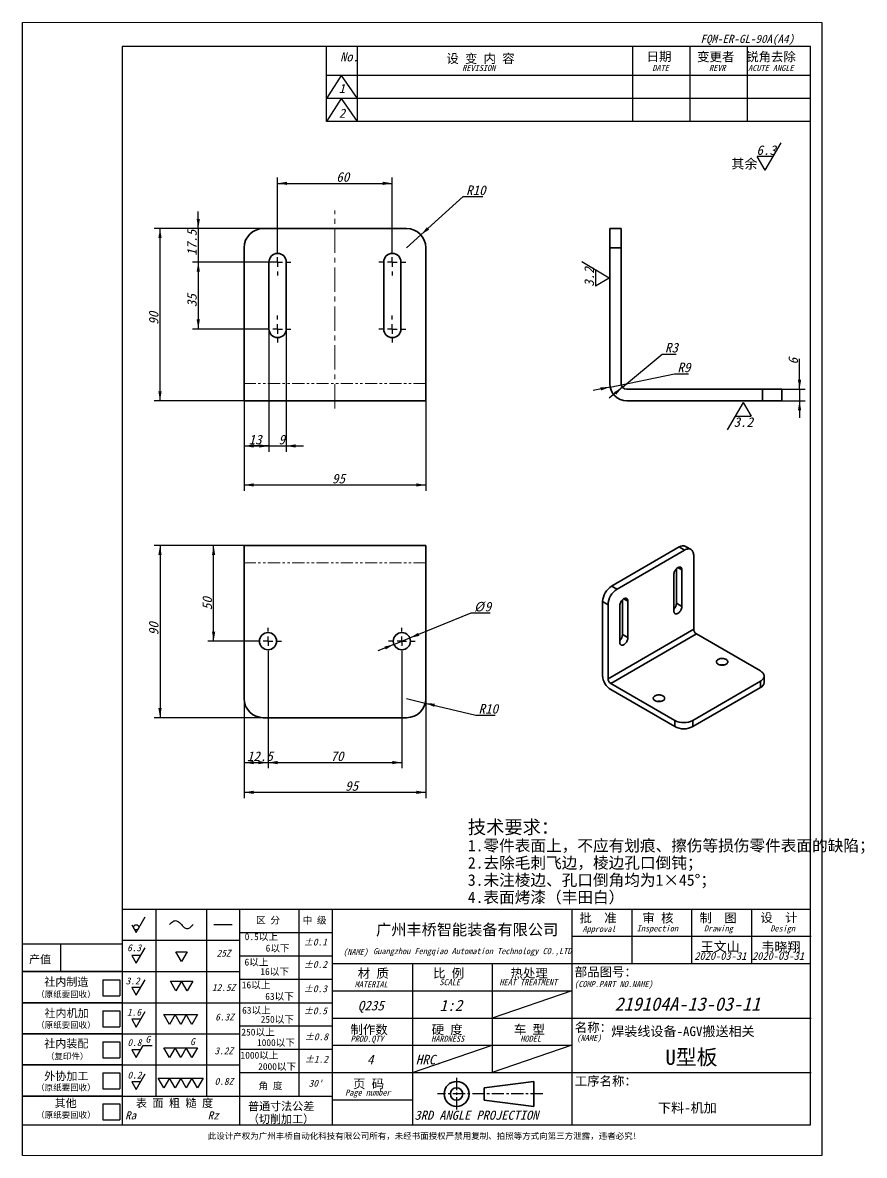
# Model space of a CAD drawing. Header units: millimetres. Extents: x -168473 to -148463, y 295526 to 306160.
# Drawn here: x -153195 to -152755, y 299175 to 299767 of the extents above; entities that cross this region are included whole.
import ezdxf

# ---------------------------------------------------------------- set-up
doc = ezdxf.new("R2010")
doc.units = ezdxf.units.MM
for name, pattern in [('CENTER', [10.16, 6.35, -1.27, 1.27, -1.27]), ('CENTERX2', [20.32, 12.7, -2.54, 2.54, -2.54]), ('PHANTOM', [12.7, 6.35, -1.27, 1.27, -1.27, 1.27, -1.27])]:
    doc.linetypes.add(name, pattern=pattern)
for name, color, linetype in [('SLD-0', 7, 'Continuous'), ('中心线层', 1, 'CENTERX2'), ('尺寸', 7, 'Continuous')]:
    doc.layers.add(name, color=color, linetype=linetype)
doc.layers.add('图框', color=7, linetype='Continuous', lineweight=20)
doc.layers.add('轮廓实线层', color=7, linetype='Continuous', lineweight=35)
doc.styles.add('SLDTEXTSTYLE0', font='')
doc.styles.add('SLDTEXTSTYLE1', font='')
doc.styles.add('SLDTEXTSTYLE2', font='')
doc.styles.add('SLDTEXTSTYLE3', font='')
doc.styles.get('SLDTEXTSTYLE0').set_extended_font_data('宋体')
doc.styles.get('SLDTEXTSTYLE1').set_extended_font_data('宋体', italic=True, bold=True)
doc.styles.get('SLDTEXTSTYLE2').set_extended_font_data('宋体')
doc.styles.get('SLDTEXTSTYLE3').set_extended_font_data('宋体', italic=True, bold=True)

msp = doc.modelspace()

# ---------------------------------------------------------------- linework, layer by layer
at = {"color": 7, "linetype": 'Continuous', "lineweight": 35}
for p, q in [((-152994.288, 299659.606), (-153069.288, 299659.606)), ((-152888.12, 299659.606), (-152882.12, 299659.606)), ((-152888.12, 299649.606), (-152888.12, 299659.606)), ((-152882.12, 299659.606), (-152882.12, 299649.606)), ((-153079.288, 299578.606), (-153079.288, 299649.606)), ((-152984.288, 299578.606), (-152984.288, 299649.606)), ((-152882.12, 299649.606), (-152888.12, 299649.606)), ((-152888.12, 299578.606), (-152888.12, 299649.606)), ((-152882.12, 299578.606), (-152882.12, 299649.606)), ((-153066.288, 299642.106), (-153066.288, 299607.106)), ((-153057.288, 299607.106), (-153057.288, 299642.106)), ((-153006.288, 299642.106), (-153006.288, 299607.106)), ((-152997.288, 299607.106), (-152997.288, 299642.106)), ((-153079.288, 299569.606), (-153079.288, 299578.606)), ((-152984.288, 299569.606), (-152984.288, 299578.606)), ((-152808.12, 299575.606), (-152879.12, 299575.606)), ((-152808.12, 299569.606), (-152808.12, 299575.606)), ((-152808.12, 299575.606), (-152798.12, 299575.606)), ((-152798.12, 299575.606), (-152798.12, 299569.606)), ((-152984.288, 299569.606), (-153079.288, 299569.606)), ((-152808.12, 299569.606), (-152879.12, 299569.606)), ((-152798.12, 299569.606), (-152808.12, 299569.606)), ((-152984.288, 299493.96), (-153079.288, 299493.96)), ((-153079.288, 299484.96), (-153079.288, 299493.96)), ((-152984.288, 299484.96), (-152984.288, 299493.96)), ((-152887.084, 299472.781), (-152851.729, 299493.191)), ((-152845.567, 299491.889), (-152848.396, 299493.521)), ((-152884.256, 299471.148), (-152848.9, 299491.559)), ((-152848.438, 299491.799), (-152848.9, 299491.559)), ((-152847.981, 299491.985), (-152848.438, 299491.799)), ((-152847.532, 299492.114), (-152847.981, 299491.985)), ((-152847.096, 299492.186), (-152847.532, 299492.114)), ((-152846.678, 299492.199), (-152847.096, 299492.186)), ((-152846.281, 299492.153), (-152846.678, 299492.199)), ((-152845.91, 299492.049), (-152846.281, 299492.153)), ((-152845.567, 299491.888), (-152845.91, 299492.049)), ((-152845.256, 299491.672), (-152845.567, 299491.888)), ((-152844.981, 299491.402), (-152845.256, 299491.672)), ((-152844.743, 299491.081), (-152844.981, 299491.402)), ((-152844.545, 299490.712), (-152844.743, 299491.081)), ((-152844.389, 299490.299), (-152844.545, 299490.712)), ((-152844.277, 299489.846), (-152844.389, 299490.299)), ((-152844.209, 299489.357), (-152844.277, 299489.846)), ((-152844.186, 299488.836), (-152844.209, 299489.357)), ((-152844.186, 299450.187), (-152844.186, 299488.836)), ((-153079.288, 299413.96), (-153079.288, 299484.96)), ((-152984.288, 299413.96), (-152984.288, 299484.96)), ((-152853.759, 299481.143), (-152853.991, 299480.76)), ((-152853.497, 299481.5), (-152853.759, 299481.143)), ((-152853.211, 299481.824), (-152853.497, 299481.5)), ((-152852.908, 299482.107), (-152853.211, 299481.824)), ((-152853.143, 299481.893), (-152853.143, 299463.796)), ((-152852.595, 299482.343), (-152852.908, 299482.107)), ((-152852.277, 299482.526), (-152852.595, 299482.343)), ((-152851.964, 299482.652), (-152852.277, 299482.526)), ((-152851.661, 299482.719), (-152851.964, 299482.652)), ((-152851.375, 299482.725), (-152851.661, 299482.719)), ((-152851.113, 299482.67), (-152851.375, 299482.725)), ((-152850.881, 299482.555), (-152851.113, 299482.67)), ((-152850.683, 299482.383), (-152850.881, 299482.555)), ((-152850.525, 299482.157), (-152850.683, 299482.383)), ((-152850.409, 299481.883), (-152850.525, 299482.157)), ((-152850.338, 299481.567), (-152850.409, 299481.883)), ((-152850.315, 299481.216), (-152850.338, 299481.567)), ((-152850.315, 299462.163), (-152850.315, 299481.216)), ((-152854.534, 299479.145), (-152854.557, 299478.767)), ((-152854.557, 299478.767), (-152854.557, 299459.714)), ((-152854.463, 299479.543), (-152854.534, 299479.145)), ((-152854.347, 299479.951), (-152854.463, 299479.543)), ((-152854.189, 299480.359), (-152854.347, 299479.951)), ((-152853.991, 299480.76), (-152854.189, 299480.359)), ((-152891.798, 299425.967), (-152891.798, 299464.616)), ((-152882.747, 299463.215), (-152882.818, 299462.817)), ((-152882.632, 299463.623), (-152882.747, 299463.215)), ((-152882.473, 299464.031), (-152882.632, 299463.623)), ((-152882.275, 299464.432), (-152882.473, 299464.031)), ((-152882.043, 299464.815), (-152882.275, 299464.432)), ((-152881.781, 299465.172), (-152882.043, 299464.815)), ((-152881.495, 299465.496), (-152881.781, 299465.172)), ((-152881.192, 299465.779), (-152881.495, 299465.496)), ((-152881.427, 299465.564), (-152881.427, 299447.468)), ((-152880.879, 299466.014), (-152881.192, 299465.779)), ((-152880.562, 299466.197), (-152880.879, 299466.014)), ((-152880.248, 299466.324), (-152880.562, 299466.197)), ((-152879.945, 299466.391), (-152880.248, 299466.324)), ((-152879.66, 299466.397), (-152879.945, 299466.391)), ((-152879.398, 299466.342), (-152879.66, 299466.397)), ((-152879.165, 299466.227), (-152879.398, 299466.342)), ((-152878.968, 299466.055), (-152879.165, 299466.227)), ((-152878.809, 299465.829), (-152878.968, 299466.055)), ((-152878.693, 299465.555), (-152878.809, 299465.829)), ((-152878.623, 299465.239), (-152878.693, 299465.555)), ((-152878.599, 299464.888), (-152878.623, 299465.239)), ((-152878.599, 299445.835), (-152878.599, 299464.888)), ((-152888.97, 299424.334), (-152888.97, 299462.983)), ((-152882.818, 299462.817), (-152882.842, 299462.438)), ((-152882.842, 299462.438), (-152882.842, 299443.386)), ((-152854.557, 299459.714), (-152854.534, 299459.363)), ((-152854.534, 299459.363), (-152854.463, 299459.046)), ((-152854.463, 299459.046), (-152854.347, 299458.772)), ((-152854.347, 299458.772), (-152854.189, 299458.547)), ((-152854.189, 299458.547), (-152853.991, 299458.375)), ((-152853.991, 299458.375), (-152853.759, 299458.26)), ((-152853.759, 299458.26), (-152853.497, 299458.205)), ((-152853.497, 299458.205), (-152853.211, 299458.211)), ((-152853.211, 299458.211), (-152852.908, 299458.278)), ((-152852.908, 299458.278), (-152852.595, 299458.404)), ((-152852.595, 299458.404), (-152852.277, 299458.587)), ((-152852.277, 299458.587), (-152851.964, 299458.823)), ((-152851.964, 299458.823), (-152851.661, 299459.106)), ((-152851.661, 299459.106), (-152851.375, 299459.43)), ((-152851.375, 299459.43), (-152851.113, 299459.787)), ((-152851.113, 299459.787), (-152850.881, 299460.17)), ((-152850.881, 299460.17), (-152850.683, 299460.571)), ((-152850.683, 299460.571), (-152850.525, 299460.979)), ((-152850.525, 299460.979), (-152850.409, 299461.387)), ((-152850.409, 299461.387), (-152850.338, 299461.784)), ((-152850.338, 299461.784), (-152850.315, 299462.163)), ((-152878.693, 299445.059), (-152878.623, 299445.456)), ((-152878.623, 299445.456), (-152878.599, 299445.835)), ((-152809.302, 299428.416), (-152842.772, 299447.737)), ((-152882.842, 299443.386), (-152882.818, 299443.034)), ((-152882.818, 299443.034), (-152882.747, 299442.718)), ((-152882.747, 299442.718), (-152882.632, 299442.444)), ((-152882.632, 299442.444), (-152882.473, 299442.219)), ((-152882.473, 299442.219), (-152882.275, 299442.047)), ((-152882.275, 299442.047), (-152882.043, 299441.932)), ((-152882.043, 299441.932), (-152881.781, 299441.877)), ((-152881.781, 299441.877), (-152881.495, 299441.883)), ((-152881.495, 299441.883), (-152881.192, 299441.95)), ((-152881.192, 299441.95), (-152880.879, 299442.076)), ((-152880.879, 299442.076), (-152880.562, 299442.259)), ((-152880.562, 299442.259), (-152880.248, 299442.495)), ((-152880.248, 299442.495), (-152879.945, 299442.778)), ((-152879.945, 299442.778), (-152879.66, 299443.101)), ((-152879.66, 299443.101), (-152879.398, 299443.459)), ((-152879.398, 299443.459), (-152879.165, 299443.842)), ((-152879.165, 299443.842), (-152878.968, 299444.242)), ((-152878.968, 299444.242), (-152878.809, 299444.651)), ((-152878.809, 299444.651), (-152878.693, 299445.059)), ((-152832.119, 299433.826), (-152832.253, 299433.585)), ((-152831.926, 299434.053), (-152832.119, 299433.826)), ((-152831.678, 299434.261), (-152831.926, 299434.053)), ((-152831.38, 299434.446), (-152831.678, 299434.261)), ((-152831.038, 299434.605), (-152831.38, 299434.446)), ((-152830.66, 299434.732), (-152831.038, 299434.605)), ((-152830.254, 299434.827), (-152830.66, 299434.732)), ((-152829.828, 299434.886), (-152830.254, 299434.827)), ((-152829.392, 299434.91), (-152829.828, 299434.886)), ((-152828.955, 299434.896), (-152829.392, 299434.91)), ((-152828.525, 299434.845), (-152828.955, 299434.896)), ((-152828.114, 299434.759), (-152828.525, 299434.845)), ((-152827.728, 299434.64), (-152828.114, 299434.759)), ((-152827.376, 299434.489), (-152827.728, 299434.64)), ((-152827.067, 299434.31), (-152827.376, 299434.489)), ((-152826.805, 299434.107), (-152827.067, 299434.31)), ((-152826.598, 299433.884), (-152826.805, 299434.107)), ((-152826.449, 299433.647), (-152826.598, 299433.884)), ((-152826.362, 299433.399), (-152826.449, 299433.647)), ((-152832.325, 299433.336), (-152832.333, 299433.083)), ((-152832.333, 299433.083), (-152832.277, 299432.832)), ((-152832.253, 299433.585), (-152832.325, 299433.336)), ((-152832.277, 299432.832), (-152832.158, 299432.589)), ((-152832.158, 299432.589), (-152831.98, 299432.358)), ((-152831.98, 299432.358), (-152831.745, 299432.145)), ((-152831.745, 299432.145), (-152831.459, 299431.953)), ((-152831.459, 299431.953), (-152831.127, 299431.788)), ((-152831.127, 299431.788), (-152830.757, 299431.652)), ((-152830.757, 299431.652), (-152830.358, 299431.549)), ((-152830.358, 299431.549), (-152829.936, 299431.481)), ((-152829.936, 299431.481), (-152829.501, 299431.449)), ((-152829.501, 299431.449), (-152829.064, 299431.453)), ((-152829.064, 299431.453), (-152828.632, 299431.495)), ((-152828.632, 299431.495), (-152828.214, 299431.572)), ((-152828.214, 299431.572), (-152827.821, 299431.683)), ((-152827.821, 299431.683), (-152827.461, 299431.827)), ((-152827.461, 299431.827), (-152827.14, 299431.999)), ((-152827.14, 299431.999), (-152826.866, 299432.196)), ((-152826.866, 299432.196), (-152826.645, 299432.414)), ((-152826.645, 299432.414), (-152826.481, 299432.649)), ((-152826.481, 299432.649), (-152826.378, 299432.895)), ((-152826.378, 299432.895), (-152826.338, 299433.146)), ((-152826.338, 299433.146), (-152826.362, 299433.399)), ((-152808.863, 299428.136), (-152809.302, 299428.416)), ((-152808.473, 299427.832), (-152808.863, 299428.136)), ((-152808.137, 299427.508), (-152808.473, 299427.832)), ((-152854.086, 299402.563), (-152887.556, 299421.884)), ((-152844.658, 299402.563), (-152809.302, 299422.973)), ((-152809.302, 299422.973), (-152808.863, 299423.253)), ((-152808.863, 299423.253), (-152808.473, 299423.556)), ((-152808.473, 299423.556), (-152808.137, 299423.88)), ((-152807.857, 299427.167), (-152808.137, 299427.508)), ((-152808.137, 299423.88), (-152807.857, 299424.221)), ((-152807.637, 299426.811), (-152807.857, 299427.167)), ((-152807.857, 299424.221), (-152807.637, 299424.577)), ((-152807.478, 299426.445), (-152807.637, 299426.811)), ((-152807.637, 299424.577), (-152807.478, 299424.943)), ((-152807.382, 299426.071), (-152807.478, 299426.445)), ((-152807.478, 299424.943), (-152807.382, 299425.317)), ((-152807.35, 299425.694), (-152807.382, 299426.071)), ((-152807.382, 299425.317), (-152807.35, 299425.694)), ((-152807.35, 299422.428), (-152807.35, 299425.694)), ((-152854.086, 299399.297), (-152887.556, 299418.618)), ((-152862.39, 299415.86), (-152862.826, 299415.837)), ((-152861.953, 299415.846), (-152862.39, 299415.86)), ((-152861.524, 299415.796), (-152861.953, 299415.846)), ((-152844.658, 299399.297), (-152809.302, 299419.707)), ((-152865.323, 299414.286), (-152865.331, 299414.034)), ((-152865.331, 299414.034), (-152865.275, 299413.783)), ((-152865.251, 299414.536), (-152865.323, 299414.286)), ((-152865.275, 299413.783), (-152865.157, 299413.539)), ((-152865.118, 299414.777), (-152865.251, 299414.536)), ((-152865.157, 299413.539), (-152864.978, 299413.309)), ((-152864.924, 299415.003), (-152865.118, 299414.777)), ((-152864.978, 299413.309), (-152864.743, 299413.095)), ((-152864.676, 299415.212), (-152864.924, 299415.003)), ((-152864.743, 299413.095), (-152864.457, 299412.904)), ((-152864.378, 299415.397), (-152864.676, 299415.212)), ((-152864.457, 299412.904), (-152864.125, 299412.739)), ((-152864.036, 299415.555), (-152864.378, 299415.397)), ((-152864.125, 299412.739), (-152863.756, 299412.603)), ((-152863.658, 299415.683), (-152864.036, 299415.555)), ((-152863.756, 299412.603), (-152863.356, 299412.5)), ((-152863.252, 299415.777), (-152863.658, 299415.683)), ((-152863.356, 299412.5), (-152862.934, 299412.431)), ((-152862.826, 299415.837), (-152863.252, 299415.777)), ((-152862.934, 299412.431), (-152862.5, 299412.399)), ((-152862.5, 299412.399), (-152862.062, 299412.404)), ((-152862.062, 299412.404), (-152861.63, 299412.445)), ((-152861.63, 299412.445), (-152861.213, 299412.522)), ((-152861.112, 299415.71), (-152861.524, 299415.796)), ((-152861.213, 299412.522), (-152860.82, 299412.634)), ((-152860.726, 299415.59), (-152861.112, 299415.71)), ((-152860.82, 299412.634), (-152860.459, 299412.777)), ((-152860.375, 299415.439), (-152860.726, 299415.59)), ((-152860.459, 299412.777), (-152860.138, 299412.949)), ((-152860.065, 299415.26), (-152860.375, 299415.439)), ((-152860.138, 299412.949), (-152859.864, 299413.147)), ((-152859.804, 299415.057), (-152860.065, 299415.26)), ((-152859.864, 299413.147), (-152859.643, 299413.365)), ((-152859.596, 299414.835), (-152859.804, 299415.057)), ((-152859.643, 299413.365), (-152859.479, 299413.599)), ((-152859.447, 299414.597), (-152859.596, 299414.835)), ((-152859.479, 299413.599), (-152859.376, 299413.845)), ((-152859.36, 299414.349), (-152859.447, 299414.597)), ((-152859.376, 299413.845), (-152859.336, 299414.097)), ((-152859.336, 299414.097), (-152859.36, 299414.349)), ((-152994.288, 299403.96), (-153069.288, 299403.96))]:
    msp.add_line(p, q, dxfattribs=at)
at = {"color": 8, "linetype": 'PHANTOM', "lineweight": 18}
for p, q in [((-152984.288, 299578.606), (-153079.288, 299578.606)), ((-152984.288, 299484.96), (-153079.288, 299484.96))]:
    msp.add_line(p, q, dxfattribs=at)
at = {"color": 8, "linetype": 'Continuous', "lineweight": 35}
for p, q in [((-152848.9, 299491.559), (-152851.729, 299493.191)), ((-152852.436, 299482.441), (-152850.315, 299481.216)), ((-152887.084, 299472.781), (-152884.256, 299471.148)), ((-152888.97, 299462.983), (-152891.798, 299464.616)), ((-152880.721, 299466.113), (-152878.599, 299464.888)), ((-152853.143, 299463.796), (-152850.315, 299462.163)), ((-152888.97, 299424.334), (-152844.186, 299450.187)), ((-152887.556, 299421.884), (-152842.772, 299447.737)), ((-152881.427, 299447.468), (-152878.599, 299445.835)), ((-152809.302, 299419.707), (-152809.302, 299422.973)), ((-152854.086, 299399.297), (-152854.086, 299402.563)), ((-152844.658, 299402.563), (-152844.658, 299399.297))]:
    msp.add_line(p, q, dxfattribs=at)
at = {"color": 7, "linetype": 'Continuous', "lineweight": 35}
for centre in [(-153066.788, 299443.96), (-152996.788, 299443.96)]:
    msp.add_circle(centre, 4.5, dxfattribs=at)
for centre, radius, start, end in [((-153069.288, 299649.606), 10, 90, 180), ((-152994.288, 299649.606), 10, 0, 90), ((-153061.788, 299642.106), 4.5, 0, 180), ((-153001.788, 299642.106), 4.5, 0, 180), ((-153061.788, 299607.106), 4.5, 180, 0), ((-153001.788, 299607.106), 4.5, 180, 0), ((-152879.12, 299578.606), 9, 180, 270), ((-152879.12, 299578.606), 3, 180, 270), ((-152849.776, 299490.466), 3.353, 65.692776, 125.617889), ((-152881.564, 299464.15), 10.245, 122.605422, 177.394553), ((-152878.735, 299462.518), 10.245, 122.605422, 177.394553), ((-152857.844, 299464.04), 4.707, 314.283574, 357.031207), ((-152886.128, 299447.712), 4.707, 314.28359, 357.031211), ((-152841.116, 299450.326), 3.074, 182.605383, 237.394699), ((-152829.337, 299426.595), 5.05, 78.593274, 101.406755), ((-152882.611, 299426.372), 9.196, 182.524326, 237.475675), ((-152885.899, 299424.474), 3.074, 182.605383, 237.394699), ((-152810.686, 299422.761), 3.353, 294.374636, 354.305208), ((-153069.288, 299413.96), 10, 180, 270), ((-152994.288, 299413.96), 10, 270, 0), ((-152862.335, 299407.545), 5.05, 78.593216, 101.406784), ((-152849.372, 299411.661), 10.247, 242.609652, 297.390348), ((-152849.372, 299408.395), 10.247, 242.609652, 297.390348)]:
    msp.add_arc(centre, radius, start, end, dxfattribs=at)
at = {"layer": 'SLD-0'}
for p, q in [((-153195.128, 299175.23), (-153195.128, 299767.23)), ((-152777.128, 299767.23), (-152777.137, 299175.23)), ((-153036.161, 299715.615), (-153036.161, 299754.726)), ((-153020.161, 299754.726), (-153020.161, 299715.615)), ((-152876.161, 299754.726), (-152876.161, 299715.615)), ((-152846.161, 299754.726), (-152846.161, 299715.615)), ((-152816.161, 299754.726), (-152816.161, 299715.615)), ((-152783.137, 299739.615), (-153036.161, 299739.615)), ((-153028.48, 299739.615), (-153036.161, 299727.615)), ((-153028.48, 299739.615), (-153020.161, 299727.615)), ((-152783.137, 299727.615), (-153036.161, 299727.615)), ((-153028.48, 299727.615), (-153036.161, 299715.615)), ((-153028.48, 299727.615), (-153020.161, 299715.615)), ((-152783.137, 299715.615), (-153036.161, 299715.615)), ((-153061.788, 299649.106), (-153061.788, 299686.244)), ((-153061.788, 299683.244), (-153001.788, 299683.244)), ((-153001.788, 299649.106), (-153001.788, 299686.244)), ((-152986.862, 299656.303), (-152964.672, 299676.312)), ((-152964.672, 299676.312), (-152954.443, 299676.312)), ((-153103.273, 299659.606), (-153103.273, 299668.606)), ((-153069.288, 299659.606), (-153126.288, 299659.606)), ((-153123.288, 299569.606), (-153123.288, 299659.606)), ((-153069.288, 299659.606), (-153106.273, 299659.606)), ((-153103.273, 299659.606), (-153103.273, 299642.106)), ((-152994.288, 299649.606), (-152986.862, 299656.303)), ((-153061.788, 299642.106), (-153106.273, 299642.106)), ((-153066.288, 299642.106), (-153106.273, 299642.106)), ((-153103.273, 299642.106), (-153103.273, 299633.106)), ((-153103.273, 299642.106), (-153103.273, 299607.106)), ((-153066.288, 299607.106), (-153106.273, 299607.106)), ((-153066.288, 299607.106), (-153066.288, 299542.997)), ((-153066.288, 299607.106), (-153066.288, 299542.997)), ((-153057.288, 299607.106), (-153057.288, 299542.997)), ((-152881.42, 299576.68), (-152860.69, 299594.035)), ((-152860.69, 299594.035), (-152853.371, 299594.035)), ((-152788.819, 299575.606), (-152788.819, 299591.516)), ((-152887.938, 299576.804), (-152854.15, 299583.709)), ((-152854.15, 299583.709), (-152846.831, 299583.709)), ((-152887.938, 299576.804), (-152896.755, 299575.001)), ((-152881.42, 299576.68), (-152888.321, 299570.903)), ((-152798.12, 299575.606), (-152785.819, 299575.606)), ((-152788.819, 299575.606), (-152788.819, 299569.606)), ((-153079.288, 299569.606), (-153126.288, 299569.606)), ((-153079.288, 299569.606), (-153079.288, 299542.997)), ((-153079.288, 299569.606), (-153079.288, 299522.606)), ((-152984.288, 299569.606), (-152984.288, 299522.606)), ((-152798.12, 299569.606), (-152785.819, 299569.606)), ((-152788.819, 299569.606), (-152788.819, 299560.606)), ((-153079.288, 299545.997), (-153066.288, 299545.997)), ((-153066.288, 299545.997), (-153075.288, 299545.997)), ((-153066.288, 299545.997), (-153057.288, 299545.997)), ((-153057.288, 299545.997), (-153048.288, 299545.997)), ((-153079.288, 299525.606), (-152984.288, 299525.606)), ((-153079.288, 299493.96), (-153126.288, 299493.96)), ((-153123.288, 299493.96), (-153123.288, 299403.96)), ((-153079.288, 299493.96), (-153098.255, 299493.96)), ((-153095.255, 299443.96), (-153095.255, 299493.96)), ((-152992.619, 299445.654), (-152960.516, 299458.705)), ((-152960.516, 299458.705), (-152950.578, 299458.705)), ((-153000.957, 299442.265), (-152992.619, 299445.654)), ((-153073.788, 299443.96), (-153098.255, 299443.96)), ((-153000.957, 299442.265), (-153009.294, 299438.876)), ((-153066.788, 299436.96), (-153066.788, 299377.512)), ((-153066.788, 299436.96), (-153066.788, 299377.512)), ((-152996.788, 299436.96), (-152996.788, 299377.512)), ((-153079.288, 299413.96), (-153079.288, 299377.512)), ((-153079.288, 299413.96), (-153079.288, 299361.962)), ((-152994.288, 299413.96), (-152984.565, 299411.625)), ((-152984.565, 299411.625), (-152958.181, 299405.289)), ((-152984.288, 299413.96), (-152984.288, 299361.962)), ((-152958.181, 299405.289), (-152947.951, 299405.289)), ((-153069.288, 299403.96), (-153126.288, 299403.96)), ((-153079.288, 299380.512), (-153066.788, 299380.512)), ((-153066.788, 299380.512), (-152996.788, 299380.512)), ((-153079.288, 299364.962), (-152984.288, 299364.962)), ((-153195.128, 299285.703), (-153143.136, 299285.703)), ((-153175.275, 299285.703), (-153175.275, 299271.297)), ((-153142.76, 299271.297), (-153195.128, 299271.297)), ((-153153.14, 299267.033), (-153144.31, 299267.033)), ((-153153.14, 299267.033), (-153153.14, 299258.556)), ((-153144.31, 299267.033), (-153144.31, 299258.556)), ((-153153.14, 299258.556), (-153144.31, 299258.556)), ((-153033.306, 299261.238), (-152907.844, 299261.238)), ((-152907.844, 299261.238), (-152949.539, 299247.001)), ((-153142.76, 299255.026), (-153195.128, 299255.026)), ((-153153.14, 299250.833), (-153144.31, 299250.833)), ((-153153.14, 299250.833), (-153153.14, 299242.356)), ((-153144.31, 299250.833), (-153144.31, 299242.356)), ((-153033.306, 299247.001), (-152782.76, 299247.001)), ((-153142.76, 299238.755), (-153195.128, 299238.755)), ((-153153.14, 299242.356), (-153144.31, 299242.356)), ((-153153.14, 299234.633), (-153144.31, 299234.633)), ((-153153.14, 299234.633), (-153153.14, 299226.156)), ((-153144.31, 299234.633), (-153144.31, 299226.156)), ((-153033.306, 299232.764), (-152907.844, 299232.764)), ((-152991.234, 299218.526), (-152949.539, 299232.764)), ((-152907.844, 299232.764), (-152949.539, 299218.526)), ((-153142.76, 299222.483), (-153195.128, 299222.483)), ((-153153.14, 299226.156), (-153144.31, 299226.156)), ((-153153.14, 299218.433), (-153144.31, 299218.433)), ((-153153.14, 299218.433), (-153153.14, 299209.956)), ((-153144.31, 299218.433), (-153144.31, 299209.956)), ((-153153.14, 299209.956), (-153144.31, 299209.956)), ((-153142.76, 299206.212), (-153195.128, 299206.212)), ((-153033.306, 299204.289), (-152991.234, 299204.289)), ((-153153.14, 299202.233), (-153144.31, 299202.233)), ((-153153.14, 299202.233), (-153153.14, 299193.756)), ((-153144.31, 299202.233), (-153144.31, 299193.756)), ((-153153.14, 299193.756), (-153144.31, 299193.756))]:
    msp.add_line(p, q, dxfattribs=at)
at = {"layer": 'SLD-0', "color": 0}
for p, q in [((-152806.838, 299690.155), (-152798.411, 299704.44)), ((-152806.838, 299690.155), (-152811.052, 299697.297)), ((-152802.625, 299697.297), (-152811.052, 299697.297)), ((-153061.788, 299647.106), (-153061.788, 299649.106)), ((-153001.788, 299647.106), (-153001.788, 299649.106)), ((-153066.788, 299642.106), (-153068.788, 299642.106)), ((-153061.788, 299642.106), (-153064.288, 299642.106)), ((-153061.788, 299642.106), (-153061.788, 299644.606)), ((-153061.788, 299642.106), (-153061.788, 299639.606)), ((-153061.788, 299642.106), (-153059.288, 299642.106)), ((-153056.788, 299642.106), (-153054.788, 299642.106)), ((-153006.788, 299642.106), (-153008.788, 299642.106)), ((-153001.788, 299642.106), (-153004.288, 299642.106)), ((-153001.788, 299642.106), (-153001.788, 299644.606)), ((-153001.788, 299642.106), (-153001.788, 299639.606)), ((-153001.788, 299642.106), (-152999.288, 299642.106)), ((-152996.788, 299642.106), (-152994.788, 299642.106)), ((-152888.401, 299633.742), (-152902.686, 299642.169)), ((-153061.788, 299637.106), (-153061.788, 299635.106)), ((-153001.788, 299637.106), (-153001.788, 299635.106)), ((-152895.544, 299637.955), (-152895.544, 299629.528)), ((-152888.401, 299633.742), (-152895.544, 299629.528)), ((-153061.788, 299612.106), (-153061.788, 299614.106)), ((-153001.788, 299612.106), (-153001.788, 299614.106)), ((-153066.788, 299607.106), (-153068.788, 299607.106)), ((-153061.788, 299607.106), (-153064.288, 299607.106)), ((-153061.788, 299607.106), (-153061.788, 299609.606)), ((-153061.788, 299607.106), (-153061.788, 299604.606)), ((-153061.788, 299607.106), (-153059.288, 299607.106)), ((-153056.788, 299607.106), (-153054.788, 299607.106)), ((-153006.788, 299607.106), (-153008.788, 299607.106)), ((-153001.788, 299607.106), (-153004.288, 299607.106)), ((-153001.788, 299607.106), (-153001.788, 299609.606)), ((-153001.788, 299607.106), (-153001.788, 299604.606)), ((-153001.788, 299607.106), (-152999.288, 299607.106)), ((-152996.788, 299607.106), (-152994.788, 299607.106)), ((-153061.788, 299602.106), (-153061.788, 299600.106)), ((-153001.788, 299602.106), (-153001.788, 299600.106)), ((-152818.25, 299568.681), (-152826.677, 299554.396)), ((-152818.25, 299568.681), (-152814.037, 299561.538)), ((-152822.464, 299561.538), (-152814.037, 299561.538)), ((-153066.788, 299448.96), (-153066.788, 299450.96)), ((-153066.788, 299443.96), (-153066.788, 299446.46)), ((-152996.788, 299448.96), (-152996.788, 299450.96)), ((-152996.788, 299443.96), (-152996.788, 299446.46)), ((-153071.788, 299443.96), (-153073.788, 299443.96)), ((-153066.788, 299443.96), (-153069.288, 299443.96)), ((-153066.788, 299443.96), (-153066.788, 299441.46)), ((-153066.788, 299443.96), (-153064.288, 299443.96)), ((-153061.788, 299443.96), (-153059.788, 299443.96)), ((-153001.788, 299443.96), (-153003.788, 299443.96)), ((-152996.788, 299443.96), (-152999.288, 299443.96)), ((-152996.788, 299443.96), (-152996.788, 299441.46)), ((-152996.788, 299443.96), (-152994.288, 299443.96)), ((-152991.788, 299443.96), (-152989.788, 299443.96)), ((-153066.788, 299438.96), (-153066.788, 299436.96)), ((-152996.788, 299438.96), (-152996.788, 299436.96))]:
    msp.add_line(p, q, dxfattribs=at)
at = {"layer": 'SLD-0', "linetype": 'CENTERX2', "lineweight": 18}
msp.add_line((-153031.788, 299565.606), (-153031.788, 299669.08), dxfattribs=at)
at = {"layer": 'SLD-0'}
for points in [[(-153061.788, 299683.244), (-153056.788, 299682.394), (-153056.788, 299684.094)], [(-153001.788, 299683.244), (-153006.788, 299684.094), (-153006.788, 299682.394)], [(-153103.273, 299659.606), (-153102.423, 299664.606), (-153104.123, 299664.606)], [(-153123.288, 299659.606), (-153124.138, 299654.606), (-153122.438, 299654.606)], [(-152986.862, 299656.303), (-152982.579, 299659.02), (-152983.718, 299660.282)], [(-153103.273, 299642.106), (-153104.123, 299637.106), (-153102.423, 299637.106)], [(-153103.273, 299642.106), (-153104.123, 299637.106), (-153102.423, 299637.106)], [(-153103.273, 299607.106), (-153102.423, 299612.106), (-153104.123, 299612.106)], [(-152887.938, 299576.804), (-152893.006, 299576.635), (-152892.666, 299574.97)], [(-152881.42, 299576.68), (-152885.8, 299574.122), (-152884.708, 299572.819)], [(-152788.819, 299575.606), (-152787.969, 299580.606), (-152789.669, 299580.606)], [(-153123.288, 299569.606), (-153122.438, 299574.606), (-153124.138, 299574.606)], [(-152788.819, 299569.606), (-152789.669, 299564.606), (-152787.969, 299564.606)], [(-153079.288, 299545.997), (-153074.288, 299545.147), (-153074.288, 299546.847)], [(-153066.288, 299545.997), (-153071.288, 299546.847), (-153071.288, 299545.147)], [(-153066.288, 299545.997), (-153071.288, 299546.847), (-153071.288, 299545.147)], [(-153057.288, 299545.997), (-153052.288, 299545.147), (-153052.288, 299546.847)], [(-153079.288, 299525.606), (-153074.288, 299524.756), (-153074.288, 299526.456)], [(-152984.288, 299525.606), (-152989.288, 299526.456), (-152989.288, 299524.756)], [(-153123.288, 299493.96), (-153124.138, 299488.96), (-153122.438, 299488.96)], [(-153095.255, 299493.96), (-153096.105, 299488.96), (-153094.405, 299488.96)], [(-153095.255, 299443.96), (-153094.405, 299448.96), (-153096.105, 299448.96)], [(-152992.619, 299445.654), (-152987.667, 299446.75), (-152988.308, 299448.325)], [(-153000.957, 299442.265), (-153005.909, 299441.169), (-153005.269, 299439.595)], [(-152984.565, 299411.625), (-152979.901, 299409.631), (-152979.504, 299411.284)], [(-153123.288, 299403.96), (-153122.438, 299408.96), (-153124.138, 299408.96)], [(-153079.288, 299380.512), (-153074.288, 299379.662), (-153074.288, 299381.362)], [(-153066.788, 299380.512), (-153071.788, 299381.362), (-153071.788, 299379.662)], [(-153066.788, 299380.512), (-153061.788, 299379.662), (-153061.788, 299381.362)], [(-152996.788, 299380.512), (-153001.788, 299381.362), (-153001.788, 299379.662)], [(-153079.288, 299364.962), (-153074.288, 299364.112), (-153074.288, 299365.812)], [(-152984.288, 299364.962), (-152989.288, 299365.812), (-152989.288, 299364.112)]]:
    msp.add_solid(points, dxfattribs=at)
at = {"layer": '中心线层', "linetype": 'CENTER'}
for p, q in [((-152968.191, 299215.733), (-152968.191, 299198.915)), ((-152923.097, 299207.324), (-152978.204, 299207.324))]:
    msp.add_line(p, q, dxfattribs=at)
at = {"layer": '图框'}
for p, q in [((-152777.128, 299767.23), (-153195.128, 299767.23)), ((-153195.128, 299175.23), (-152777.137, 299175.23))]:
    msp.add_line(p, q, dxfattribs=at)
at = {"layer": '图框', "lineweight": 25}
for p, q in [((-152783.137, 299754.726), (-153143.137, 299754.726)), ((-153143.137, 299754.726), (-153143.137, 299191.23)), ((-152783.137, 299191.23), (-152783.137, 299754.726)), ((-153195.128, 299191.23), (-152783.137, 299191.23))]:
    msp.add_line(p, q, dxfattribs=at)
at = {"layer": '尺寸', "color": 7, "linetype": 'Continuous'}
for p, q in [((-153143.135, 299303.955), (-153143.137, 299191.23)), ((-153125.472, 299303.95), (-153125.472, 299206.323)), ((-153099.031, 299303.95), (-153099.031, 299206.323)), ((-153081.743, 299303.95), (-153081.743, 299191.23)), ((-153050.763, 299303.95), (-153050.763, 299206.323)), ((-153033.305, 299303.955), (-153033.306, 299191.23)), ((-153033.305, 299303.955), (-153033.305, 299275.481)), ((-153095.054, 299295.921), (-153085.562, 299295.921)), ((-153081.743, 299291.747), (-153033.305, 299291.747)), ((-153142.76, 299287.679), (-153081.743, 299287.679)), ((-153081.743, 299279.543), (-153033.306, 299279.543)), ((-153195.128, 299271.297), (-153081.743, 299271.297)), ((-153081.743, 299267.34), (-153033.306, 299267.34)), ((-153195.128, 299255.026), (-153081.743, 299255.026)), ((-153081.743, 299255.026), (-153033.306, 299255.026)), ((-153195.128, 299238.755), (-153081.743, 299238.755)), ((-153081.743, 299242.933), (-153033.306, 299242.933)), ((-153081.743, 299230.73), (-153033.306, 299230.73)), ((-153195.128, 299222.483), (-153081.743, 299222.483)), ((-153081.743, 299218.526), (-153032.929, 299218.526)), ((-153195.128, 299206.212), (-153033.306, 299206.212)), ((-153142.76, 299206.212), (-153033.306, 299206.212)), ((-153143.137, 299191.23), (-153033.306, 299191.23))]:
    msp.add_line(p, q, dxfattribs=at)
at = {"layer": '尺寸'}
for p, q in [((-153143.135, 299303.955), (-153033.305, 299303.955)), ((-153033.305, 299303.955), (-152783.135, 299303.955)), ((-152907.844, 299303.95), (-152907.844, 299191.23)), ((-152876.573, 299303.95), (-152876.573, 299275.475)), ((-152845.302, 299303.95), (-152845.302, 299275.475)), ((-152814.031, 299303.95), (-152814.031, 299275.475)), ((-152783.137, 299191.23), (-152783.135, 299303.955)), ((-153135.706, 299291.686), (-153131.009, 299299.821)), ((-153138.055, 299295.754), (-153135.706, 299291.686)), ((-152907.844, 299289.713), (-152782.76, 299289.713)), ((-153133.358, 299279.705), (-153138.055, 299279.705)), ((-153138.055, 299279.705), (-153135.706, 299275.637)), ((-153135.706, 299275.637), (-153131.009, 299283.772)), ((-153112.105, 299276.569), (-153115.04, 299281.654)), ((-153115.04, 299281.654), (-153109.169, 299281.654)), ((-153109.169, 299281.654), (-153112.105, 299276.569)), ((-153033.305, 299275.481), (-152783.135, 299275.481)), ((-152991.234, 299275.475), (-152991.234, 299191.23)), ((-152949.539, 299275.475), (-152949.539, 299218.526)), ((-153133.358, 299262.936), (-153138.055, 299262.936)), ((-153138.055, 299262.936), (-153135.706, 299258.868)), ((-153135.706, 299258.868), (-153131.009, 299267.004)), ((-153114.943, 299261.126), (-153117.878, 299266.211)), ((-153117.878, 299266.211), (-153112.007, 299266.211)), ((-153112.007, 299266.211), (-153114.943, 299261.126)), ((-153112.007, 299266.211), (-153106.136, 299266.211)), ((-153109.071, 299261.126), (-153112.007, 299266.211)), ((-153106.136, 299266.211), (-153109.071, 299261.126)), ((-153135.706, 299242.29), (-153131.009, 299250.425)), ((-153133.358, 299246.358), (-153138.055, 299246.358)), ((-153138.055, 299246.358), (-153135.706, 299242.29)), ((-153118.346, 299243.694), (-153121.281, 299248.778)), ((-153121.281, 299248.778), (-153115.41, 299248.778)), ((-153115.41, 299248.778), (-153118.346, 299243.694)), ((-153115.41, 299248.778), (-153109.538, 299248.778)), ((-153112.474, 299243.694), (-153115.41, 299248.778)), ((-153109.538, 299248.778), (-153112.474, 299243.694)), ((-153106.603, 299243.694), (-153109.538, 299248.778)), ((-153109.538, 299248.778), (-153103.667, 299248.778)), ((-153103.667, 299248.778), (-153106.603, 299243.694)), ((-153135.706, 299226.392), (-153132.088, 299232.659)), ((-153132.088, 299232.659), (-153127.436, 299232.659)), ((-153133.358, 299230.46), (-153138.055, 299230.46)), ((-153138.055, 299230.46), (-153135.706, 299226.392)), ((-153118.346, 299226.392), (-153121.281, 299231.477)), ((-153121.281, 299231.477), (-153115.41, 299231.477)), ((-153115.41, 299231.477), (-153118.346, 299226.392)), ((-153115.41, 299231.477), (-153109.539, 299231.477)), ((-153112.474, 299226.392), (-153115.41, 299231.477)), ((-153109.539, 299231.477), (-153112.474, 299226.392)), ((-153106.603, 299226.392), (-153109.539, 299231.477)), ((-153109.539, 299231.477), (-153103.667, 299231.477)), ((-153103.667, 299231.477), (-153106.603, 299226.392)), ((-153135.706, 299209.659), (-153131.009, 299217.795)), ((-153121.281, 299210.464), (-153124.217, 299215.549)), ((-153124.217, 299215.549), (-153118.346, 299215.549)), ((-153118.346, 299215.549), (-153121.281, 299210.464)), ((-153118.346, 299215.549), (-153112.474, 299215.549)), ((-153115.41, 299210.464), (-153118.346, 299215.549)), ((-153112.474, 299215.549), (-153115.41, 299210.464)), ((-153109.538, 299210.464), (-153112.474, 299215.549)), ((-153112.474, 299215.549), (-153106.603, 299215.549)), ((-153106.603, 299215.549), (-153109.538, 299210.464)), ((-153103.667, 299210.464), (-153106.603, 299215.549)), ((-153106.603, 299215.549), (-153100.731, 299215.549)), ((-153100.731, 299215.549), (-153103.667, 299210.464)), ((-153032.929, 299218.526), (-152782.76, 299218.526)), ((-153133.358, 299213.727), (-153138.055, 299213.727)), ((-153138.055, 299213.727), (-153135.706, 299209.659)), ((-153033.306, 299191.23), (-152783.137, 299191.23))]:
    msp.add_line(p, q, dxfattribs=at)
msp.add_circle((-153135.706, 299294.398), 1.356, dxfattribs=at)
at = {"layer": '尺寸', "color": 7, "linetype": 'Continuous'}
msp.add_open_spline([(-153118.258, 299295.853), (-153117.852, 299296.387), (-153116.962, 299297.288), (-153115.146, 299298.202), (-153113.368, 299297.236), (-153112.106, 299295.808), (-153110.837, 299294.381), (-153109.025, 299293.417), (-153107.2, 299294.397), (-153106.322, 299295.338), (-153105.923, 299295.893)], degree=3, knots=[0, 0, 0, 0, 6.9640743, 13.2970752, 19.1216713, 26.1593704, 33.2716621, 39.1431944, 45.5778054, 52.677549, 52.677549, 52.677549, 52.677549], dxfattribs=at)
at = {"layer": '轮廓实线层'}
for p, q in [((-152953.82, 299210.579), (-152927.786, 299213.833)), ((-152953.82, 299204.07), (-152953.82, 299210.579)), ((-152927.786, 299213.833), (-152927.786, 299200.816)), ((-152927.786, 299200.816), (-152953.82, 299204.07))]:
    msp.add_line(p, q, dxfattribs=at)
for radius in [6.508, 3.254]:
    msp.add_arc((-152968.191, 299207.324), radius, 0, 359.989383, dxfattribs=at)

# ---------------------------------------------------------------- texts
at = {"layer": 'SLD-0', "linetype": 'Continuous'}
for s, height, style, p in [('FQM-ER-GL-90A(A4)', 4.23333, 'SLDTEXTSTYLE3', (-152840.622, 299756.656)), ('王文山', 5, 'SLDTEXTSTYLE0', (-152840.584, 299281.738)), ('韦晓翔', 5, 'SLDTEXTSTYLE0', (-152808.761, 299281.626)), ('2020-03-31', 4, 'SLDTEXTSTYLE1', (-152843.849, 299277.4)), ('2020-03-31', 4, 'SLDTEXTSTYLE1', (-152813.682, 299277.4)), ('Q235', 5, 'SLDTEXTSTYLE1', (-153019.827, 299250.97)), ('219104A-13-03-11', 7, 'SLDTEXTSTYLE1', (-152885.593, 299250.812)), ('焊装线设备-AGV搬送相关', 5, 'SLDTEXTSTYLE0', (-152887.295, 299237.558)), ('4', 5, 'SLDTEXTSTYLE1', (-153015.04, 299222.77)), ('HRC.', 5, 'SLDTEXTSTYLE1', (-152989.487, 299222.77)), ('U型板', 8, 'SLDTEXTSTYLE0', (-152858.975, 299222.543)), ('下料-机加', 5, 'SLDTEXTSTYLE0', (-152862.811, 299197.597)), ('此设计产权为广州丰桥自动化科技有限公司所有，未经书面授权严禁用复制、拍照等方式向第三方泄露，违者必究!', 3.175, 'SLDTEXTSTYLE2', (-153098.321, 299183.767))]:
    msp.add_text(s, height=height, dxfattribs=dict(at, style=style)).set_placement(p)
at = {"layer": 'SLD-0', "color": 0, "attachment_point": 1}
for s, insert, char_height, style in [('6.3', (-152811.347, 299703.115), 5, 'SLDTEXTSTYLE1'), ('其余', (-152824.468, 299695.973), 5, 'SLDTEXTSTYLE0'), ('3.2', (-152823.336, 299560.96), 5, 'SLDTEXTSTYLE1'), ('技术要求：', (-152962.298, 299350.285), 7, 'SLDTEXTSTYLE0'), ('1.零件表面上，不应有划痕、擦伤等损伤零件表面的缺陷；', (-152962.298, 299340.122), 6, 'SLDTEXTSTYLE0'), ('2.去除毛刺飞边，棱边孔口倒钝；', (-152962.298, 299331.122), 6, 'SLDTEXTSTYLE0'), ('3.未注棱边、孔口倒角均为1×45°；', (-152962.298, 299322.122), 6, 'SLDTEXTSTYLE0'), ('4.表面烤漆（丰田白）', (-152962.298, 299313.122), 6, 'SLDTEXTSTYLE0')]:
    msp.add_mtext(s, dxfattribs=dict(at, insert=insert, char_height=char_height, style=style))
at = {"layer": 'SLD-0', "char_height": 5, "attachment_point": 1, "style": 'SLDTEXTSTYLE1'}
for s, insert in [('60', (-153031.095, 299689.062)), ('R10', (-152963.172, 299682.131)), ('R3', (-152859.19, 299599.853)), ('R9', (-152852.65, 299589.528)), ('13', (-153076.934, 299551.815)), ('9', (-153061.29, 299551.815)), ('95', (-153033.31, 299531.424)), ('%%c', (-152959.016, 299464.523)), ('9', (-152953.487, 299464.523)), ('R10', (-152956.681, 299411.108)), ('12.5', (-153077.839, 299386.33)), ('70', (-153034.079, 299386.33)), ('95', (-153026.465, 299370.78))]:
    msp.add_mtext(s, dxfattribs=dict(at, insert=insert))
at = {"layer": 'SLD-0', "char_height": 5, "attachment_point": 1, "rotation": 90, "style": 'SLDTEXTSTYLE1'}
for s, insert in [('17.5', (-153109.091, 299645.378)), ('35', (-153109.091, 299618.547)), ('90', (-153129.106, 299609.334)), ('6', (-152794.638, 299588.606)), ('50', (-153101.073, 299460.205)), ('90', (-153129.106, 299447.067))]:
    msp.add_mtext(s, dxfattribs=dict(at, insert=insert))
at = {"layer": 'SLD-0', "color": 0, "insert": (-152901.362, 299629.232), "char_height": 5, "attachment_point": 1, "rotation": 90, "style": 'SLDTEXTSTYLE1'}
msp.add_mtext('3.2', dxfattribs=at)
at = {"layer": '尺寸', "linetype": 'Continuous'}
for s, height, style, p in [('No.', 4.7625, 'SLDTEXTSTYLE1', (-153029.083, 299746.96)), ('设 变 内 容', 4.7625, 'SLDTEXTSTYLE0', (-152973.526, 299746.109)), ('日期', 4.7625, 'SLDTEXTSTYLE0', (-152868.813, 299747.135)), ('变更者', 4.7625, 'SLDTEXTSTYLE0', (-152842.385, 299747.028)), ('锐角去除', 4.7625, 'SLDTEXTSTYLE0', (-152816.728, 299747.055)), ('REVISION', 3.175, 'SLDTEXTSTYLE1', (-152965.236, 299741.961)), ('DATE', 3.175, 'SLDTEXTSTYLE1', (-152865.841, 299741.961)), ('REVR', 3.175, 'SLDTEXTSTYLE1', (-152836.158, 299741.961)), ('ACUTE ANGLE', 3.175, 'SLDTEXTSTYLE1', (-152815.699, 299741.961)), ('1', 4.762, 'SLDTEXTSTYLE1', (-153029.809, 299730.423)), ('2', 4.762, 'SLDTEXTSTYLE1', (-153029.729, 299717.503)), ('批  准', 4.7625, 'SLDTEXTSTYLE0', (-152903.932, 299296.943)), ('审 核', 4.7625, 'SLDTEXTSTYLE0', (-152870.981, 299296.917)), ('制  图', 4.7625, 'SLDTEXTSTYLE0', (-152841.138, 299296.97)), ('设  计', 4.7625, 'SLDTEXTSTYLE0', (-152809.327, 299297.103)), ('广州丰桥智能装备有限公司', 5.82083, 'SLDTEXTSTYLE0', (-153010.289, 299290.269)), ('Approval', 3.175, 'SLDTEXTSTYLE1', (-152902.354, 299291.961)), ('Inspection', 3.175, 'SLDTEXTSTYLE1', (-152873.974, 299292.247)), ('Drawing', 3.175, 'SLDTEXTSTYLE1', (-152838.806, 299292.247)), ('Design', 3.175, 'SLDTEXTSTYLE1', (-152804.13, 299292.247)), ('6.3', 3.6, 'SLDTEXTSTYLE1', (-153140.484, 299281.905)), ('(NAME)', 3.175, 'SLDTEXTSTYLE1', (-153027.518, 299279.981)), ('Guangzhou Fengqiao Automation Technology CO.,LTD', 3.175, 'SLDTEXTSTYLE1', (-153011.795, 299280.389)), ('部品图号：', 4.7625, 'SLDTEXTSTYLE0', (-152906.37, 299268.741)), ('3.2', 3.6, 'SLDTEXTSTYLE1', (-153141.237, 299264.605)), ('材 质', 4.7625, 'SLDTEXTSTYLE0', (-153019.869, 299268.017)), ('比 例', 4.7625, 'SLDTEXTSTYLE0', (-152980.457, 299268.07)), ('热处理', 4.7625, 'SLDTEXTSTYLE0', (-152939.957, 299268.044)), ('MATERIAL', 3.175, 'SLDTEXTSTYLE1', (-153021.488, 299262.988)), ('SCALE', 3.175, 'SLDTEXTSTYLE1', (-152977.144, 299264.167)), ('HEAT TREATMENT', 3.175, 'SLDTEXTSTYLE1', (-152945.776, 299264.167)), ('(COMP.PART NO.NAME)', 3.175, 'SLDTEXTSTYLE1', (-152906.665, 299263.167)), ('1:2', 5.8208, 'SLDTEXTSTYLE1', (-152977.06, 299250.678)), ('1.6', 3.6, 'SLDTEXTSTYLE1', (-153140.545, 299248.252)), ('名称：', 4.7625, 'SLDTEXTSTYLE0', (-152906.37, 299239.749)), ('制作数', 4.7625, 'SLDTEXTSTYLE0', (-153023.677, 299238.577)), ('硬 度', 4.7625, 'SLDTEXTSTYLE0', (-152981.222, 299238.577)), ('车 型', 4.7625, 'SLDTEXTSTYLE0', (-152938.221, 299238.604)), ('(NAME)', 3.175, 'SLDTEXTSTYLE1', (-152905.424, 299235.035)), ('0.8', 3.6, 'SLDTEXTSTYLE1', (-153140.306, 299232.363)), ('PROD.QTY', 3.175, 'SLDTEXTSTYLE1', (-153023.599, 299234.573)), ('HARDNESS', 3.175, 'SLDTEXTSTYLE1', (-152981.461, 299234.573)), ('MODEL', 3.175, 'SLDTEXTSTYLE1', (-152934.845, 299234.573)), ('0.2', 3.6, 'SLDTEXTSTYLE1', (-153140.286, 299215.376)), ('页 码', 4.7625, 'SLDTEXTSTYLE0', (-153022.32, 299210.276)), ('工序名称：', 4.7625, 'SLDTEXTSTYLE0', (-152906.37, 299211.712)), ('Page number', 3.175, 'SLDTEXTSTYLE1', (-153026.457, 299206.464)), ('表 面 粗 糙 度', 4.2333, 'SLDTEXTSTYLE0', (-153135.913, 299200.404)), ('普通寸法公差', 4.2333, 'SLDTEXTSTYLE0', (-153077.256, 299198.751)), ('Ra             Rz', 4.23333, 'SLDTEXTSTYLE1', (-153141.526, 299194.002)), ('（切削加工）', 4.2333, 'SLDTEXTSTYLE0', (-153077.315, 299192.067)), ('3RD ANGLE PROJECTION', 4.7625, 'SLDTEXTSTYLE1', (-152990.195, 299193.817))]:
    msp.add_text(s, height=height, dxfattribs=dict(at, style=style)).set_placement(p)
at = {"layer": '尺寸', "color": 7, "linetype": 'Continuous'}
for s, height, style, p in [('区 分', 3.6, 'SLDTEXTSTYLE0', (-153073.041, 299296.318)), ('中 级', 3.6, 'SLDTEXTSTYLE0', (-153048.701, 299296.257)), ('0.5以上', 3.6, 'SLDTEXTSTYLE0', (-153078.998, 299287.718)), ('6以下', 3.6, 'SLDTEXTSTYLE0', (-153068.041, 299281.74)), ('±0.1', 3.6, 'SLDTEXTSTYLE1', (-153048.198, 299284.917)), ('产值', 4.2333, 'SLDTEXTSTYLE0', (-153191.798, 299275.582)), ('25Z', 3.6, 'SLDTEXTSTYLE1', (-153093.704, 299279.079)), ('6以上', 3.6, 'SLDTEXTSTYLE0', (-153079.081, 299274.433)), ('±0.2', 3.6, 'SLDTEXTSTYLE1', (-153048.198, 299273.213)), ('社内制造', 4.2333, 'SLDTEXTSTYLE0', (-153183.827, 299263.774)), ('16以下', 3.6, 'SLDTEXTSTYLE0', (-153070.79, 299269.497)), ('12.5Z', 3.6, 'SLDTEXTSTYLE1', (-153096.12, 299261.143)), ('16以上', 3.6, 'SLDTEXTSTYLE0', (-153080.506, 299262.499)), ('±0.3', 3.6, 'SLDTEXTSTYLE1', (-153048.198, 299260.528)), ('（原纸要回收）', 3.175, 'SLDTEXTSTYLE0', (-153188.056, 299257.807)), ('63以下', 3.6, 'SLDTEXTSTYLE0', (-153068.25, 299256.521)), ('社内机加', 4.2333, 'SLDTEXTSTYLE0', (-153183.709, 299247.397)), ('63以上', 3.6, 'SLDTEXTSTYLE0', (-153080.335, 299249.278)), ('±0.5', 3.6, 'SLDTEXTSTYLE1', (-153048.198, 299248.958)), ('（原纸要回收）', 3.175, 'SLDTEXTSTYLE0', (-153188.056, 299241.768)), ('6.3Z', 3.6, 'SLDTEXTSTYLE1', (-153094.434, 299245.721)), ('250以下', 3.6, 'SLDTEXTSTYLE0', (-153070.629, 299244.499)), ('250以上', 3.6, 'SLDTEXTSTYLE0', (-153080.729, 299237.852)), ('±0.8', 3.6, 'SLDTEXTSTYLE1', (-153047.661, 299235.411)), ('社内装配', 4.2333, 'SLDTEXTSTYLE0', (-153183.815, 299231.532)), ('G', 3.6, 'SLDTEXTSTYLE1', (-153130.885, 299234.105)), ('G', 3.6, 'SLDTEXTSTYLE1', (-153107.546, 299232.85)), ('1000以下', 3.6, 'SLDTEXTSTYLE0', (-153072.56, 299232.347)), ('（复印件）', 3.175, 'SLDTEXTSTYLE0', (-153182.953, 299225.387)), ('3.2Z', 3.6, 'SLDTEXTSTYLE1', (-153094.791, 299228.066)), ('1000以上', 3.6, 'SLDTEXTSTYLE0', (-153081.163, 299225.761)), ('±1.2', 3.6, 'SLDTEXTSTYLE1', (-153047.661, 299223.684)), ('2000以下', 3.6, 'SLDTEXTSTYLE0', (-153071.952, 299219.848)), ('外协加工', 4.2333, 'SLDTEXTSTYLE0', (-153183.815, 299214.545)), ('0.8Z', 3.6, 'SLDTEXTSTYLE1', (-153094.731, 299212.093)), ("30'", 3.6, 'SLDTEXTSTYLE1', (-153045.546, 299211.072)), ('（原纸要回收）', 3.175, 'SLDTEXTSTYLE0', (-153188.056, 299209.103)), ('角 度', 3.6, 'SLDTEXTSTYLE0', (-153071.746, 299209.774)), ('其他', 4.2333, 'SLDTEXTSTYLE0', (-153178.405, 299200.404)), ('（原纸要回收）', 3.175, 'SLDTEXTSTYLE0', (-153188.056, 299194.76))]:
    msp.add_text(s, height=height, dxfattribs=dict(at, style=style)).set_placement(p)

doc.saveas('drawing.dxf')
